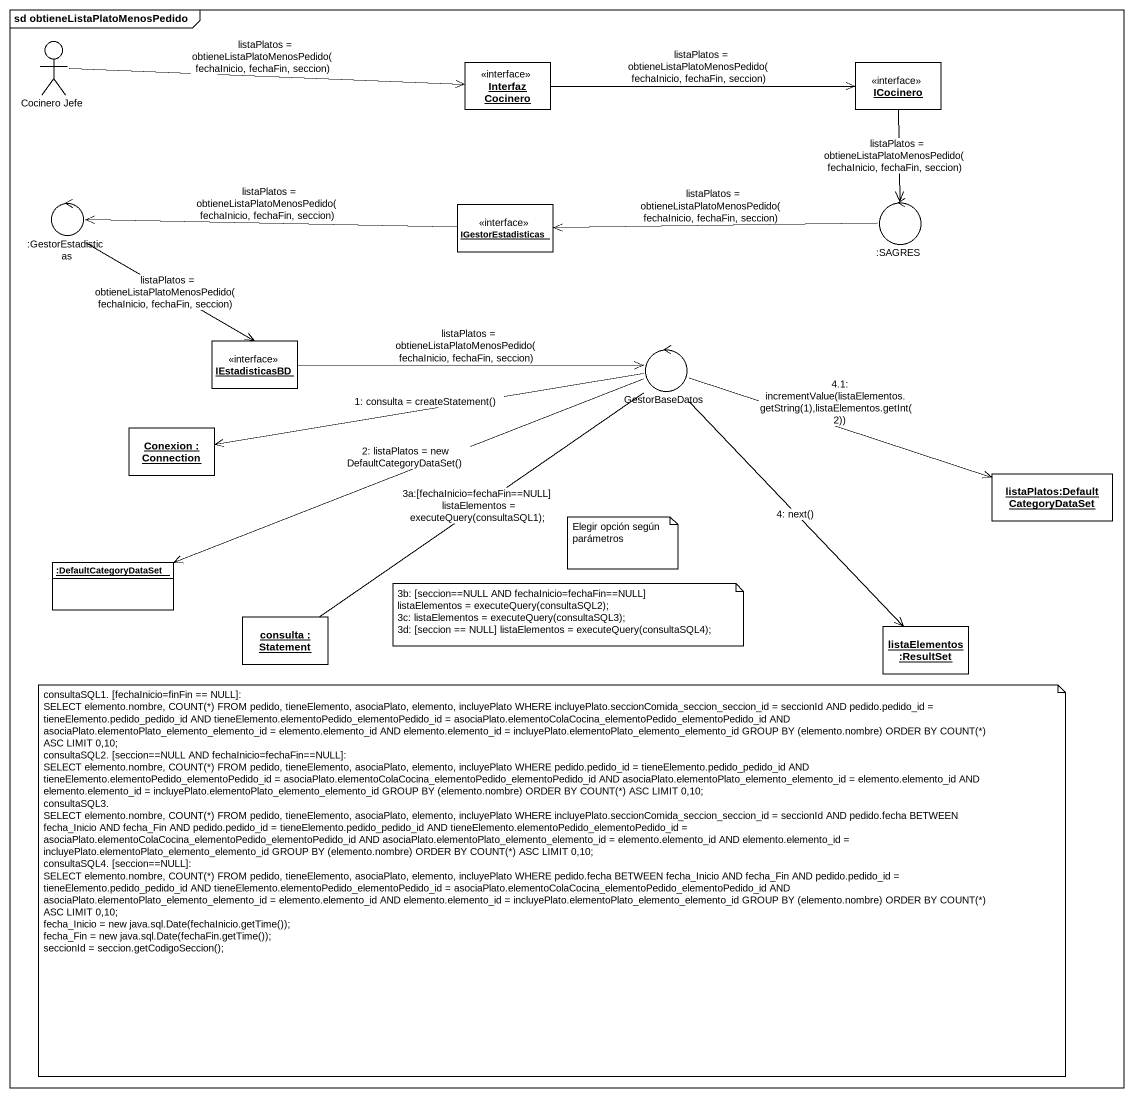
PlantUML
@startuml
mainframe sd obtieneListaPlatoMenosPedido
allowmixing
hide circle
hide empty members
actor "Cocinero Jefe" as Cocinero_Jefe
object "Interfaz Cocinero" as Interfaz_Cocinero <<interface>>
object ICocinero <<interface>>
control ":GestorEstadisticas" as GestorEstadisticas
object IGestorEstadisticas <<interface>>
control ":SAGRES" as SAGRES
object IEstadisticasBD <<interface>>
control GestorBaseDatos
object "Conexion : Connection" as Conexion_Connection
object "listaPlatos:DefaultCategoryDataSet" as listaPlatos
object ":DefaultCategoryDataSet" as DefaultCategoryDataSet
object "consulta : Statement" as consulta_Statement
object "listaElementos:ResultSet" as listaElementos_ResultSet
Cocinero_Jefe -right-> Interfaz_Cocinero : listaPlatos = obtieneListaPlatoMenosPedido(fechaInicio, fechaFin, seccion)
Interfaz_Cocinero -right-> ICocinero : listaPlatos = obtieneListaPlatoMenosPedido(fechaInicio, fechaFin, seccion)
ICocinero --> SAGRES : listaPlatos = obtieneListaPlatoMenosPedido(fechaInicio, fechaFin, seccion)
GestorEstadisticas --> IEstadisticasBD : listaPlatos = obtieneListaPlatoMenosPedido(fechaInicio, fechaFin, seccion)
IGestorEstadisticas -left-> GestorEstadisticas : listaPlatos = obtieneListaPlatoMenosPedido(fechaInicio, fechaFin, seccion)
SAGRES -left-> IGestorEstadisticas : listaPlatos = obtieneListaPlatoMenosPedido(fechaInicio, fechaFin, seccion)
IEstadisticasBD -right-> GestorBaseDatos : listaPlatos = obtieneListaPlatoMenosPedido(fechaInicio, fechaFin, seccion)
GestorBaseDatos -left-> Conexion_Connection : 1: consulta = createStatement()
GestorBaseDatos -right-> listaPlatos : 4.1: incrementValue(listaElementos.getString(1),listaElementos.getInt(2))
GestorBaseDatos -left-> DefaultCategoryDataSet : 2: listaPlatos = new DefaultCategoryDataSet()
GestorBaseDatos -- consulta_Statement : 3a:[fechaInicio=fechaFin==NULL] listaElementos = executeQuery(consultaSQL1);
GestorBaseDatos --> listaElementos_ResultSet : 4: next()
note as N1
  Elegir opción según parámetros
end note
note as N2
  3b: [seccion==NULL AND fechaInicio=fechaFin==NULL] listaElementos = executeQuery(consultaSQL2);
  3c: listaElementos = executeQuery(consultaSQL3);
  3d: [seccion == NULL] listaElementos = executeQuery(consultaSQL4);
end note
note as N3
  consultaSQL1. [fechaInicio=finFin == NULL]:
  SELECT elemento.nombre, COUNT(*) FROM pedido, tieneElemento, asociaPlato, elemento, incluyePlato WHERE incluyePlato.seccionComida_seccion_seccion_id = seccionId AND pedido.pedido_id = tieneElemento.pedido_pedido_id AND tieneElemento.elementoPedido_elementoPedido_id = asociaPlato.elementoColaCocina_elementoPedido_elementoPedido_id AND asociaPlato.elementoPlato_elemento_elemento_id = elemento.elemento_id AND elemento.elemento_id = incluyePlato.elementoPlato_elemento_elemento_id GROUP BY (elemento.nombre) ORDER BY COUNT(*) ASC LIMIT 0,10;
  consultaSQL2. [seccion==NULL AND fechaInicio=fechaFin==NULL]:
  SELECT elemento.nombre, COUNT(*) FROM pedido, tieneElemento, asociaPlato, elemento, incluyePlato WHERE pedido.pedido_id = tieneElemento.pedido_pedido_id AND tieneElemento.elementoPedido_elementoPedido_id = asociaPlato.elementoColaCocina_elementoPedido_elementoPedido_id AND asociaPlato.elementoPlato_elemento_elemento_id = elemento.elemento_id AND elemento.elemento_id = incluyePlato.elementoPlato_elemento_elemento_id GROUP BY (elemento.nombre) ORDER BY COUNT(*) ASC LIMIT 0,10;
  consultaSQL3.
  SELECT elemento.nombre, COUNT(*) FROM pedido, tieneElemento, asociaPlato, elemento, incluyePlato WHERE incluyePlato.seccionComida_seccion_seccion_id = seccionId AND pedido.fecha BETWEEN fecha_Inicio AND fecha_Fin AND pedido.pedido_id = tieneElemento.pedido_pedido_id AND tieneElemento.elementoPedido_elementoPedido_id = asociaPlato.elementoColaCocina_elementoPedido_elementoPedido_id AND asociaPlato.elementoPlato_elemento_elemento_id = elemento.elemento_id AND elemento.elemento_id = incluyePlato.elementoPlato_elemento_elemento_id GROUP BY (elemento.nombre) ORDER BY COUNT(*) ASC LIMIT 0,10;
  consultaSQL4. [seccion==NULL]:
  SELECT elemento.nombre, COUNT(*) FROM pedido, tieneElemento, asociaPlato, elemento, incluyePlato WHERE pedido.fecha BETWEEN fecha_Inicio AND fecha_Fin AND pedido.pedido_id = tieneElemento.pedido_pedido_id AND tieneElemento.elementoPedido_elementoPedido_id = asociaPlato.elementoColaCocina_elementoPedido_elementoPedido_id AND asociaPlato.elementoPlato_elemento_elemento_id = elemento.elemento_id AND elemento.elemento_id = incluyePlato.elementoPlato_elemento_elemento_id GROUP BY (elemento.nombre) ORDER BY COUNT(*) ASC LIMIT 0,10;
  fecha_Inicio = new java.sql.Date(fechaInicio.getTime());
  fecha_Fin = new java.sql.Date(fechaFin.getTime());
  seccionId = seccion.getCodigoSeccion();
end note
@enduml
